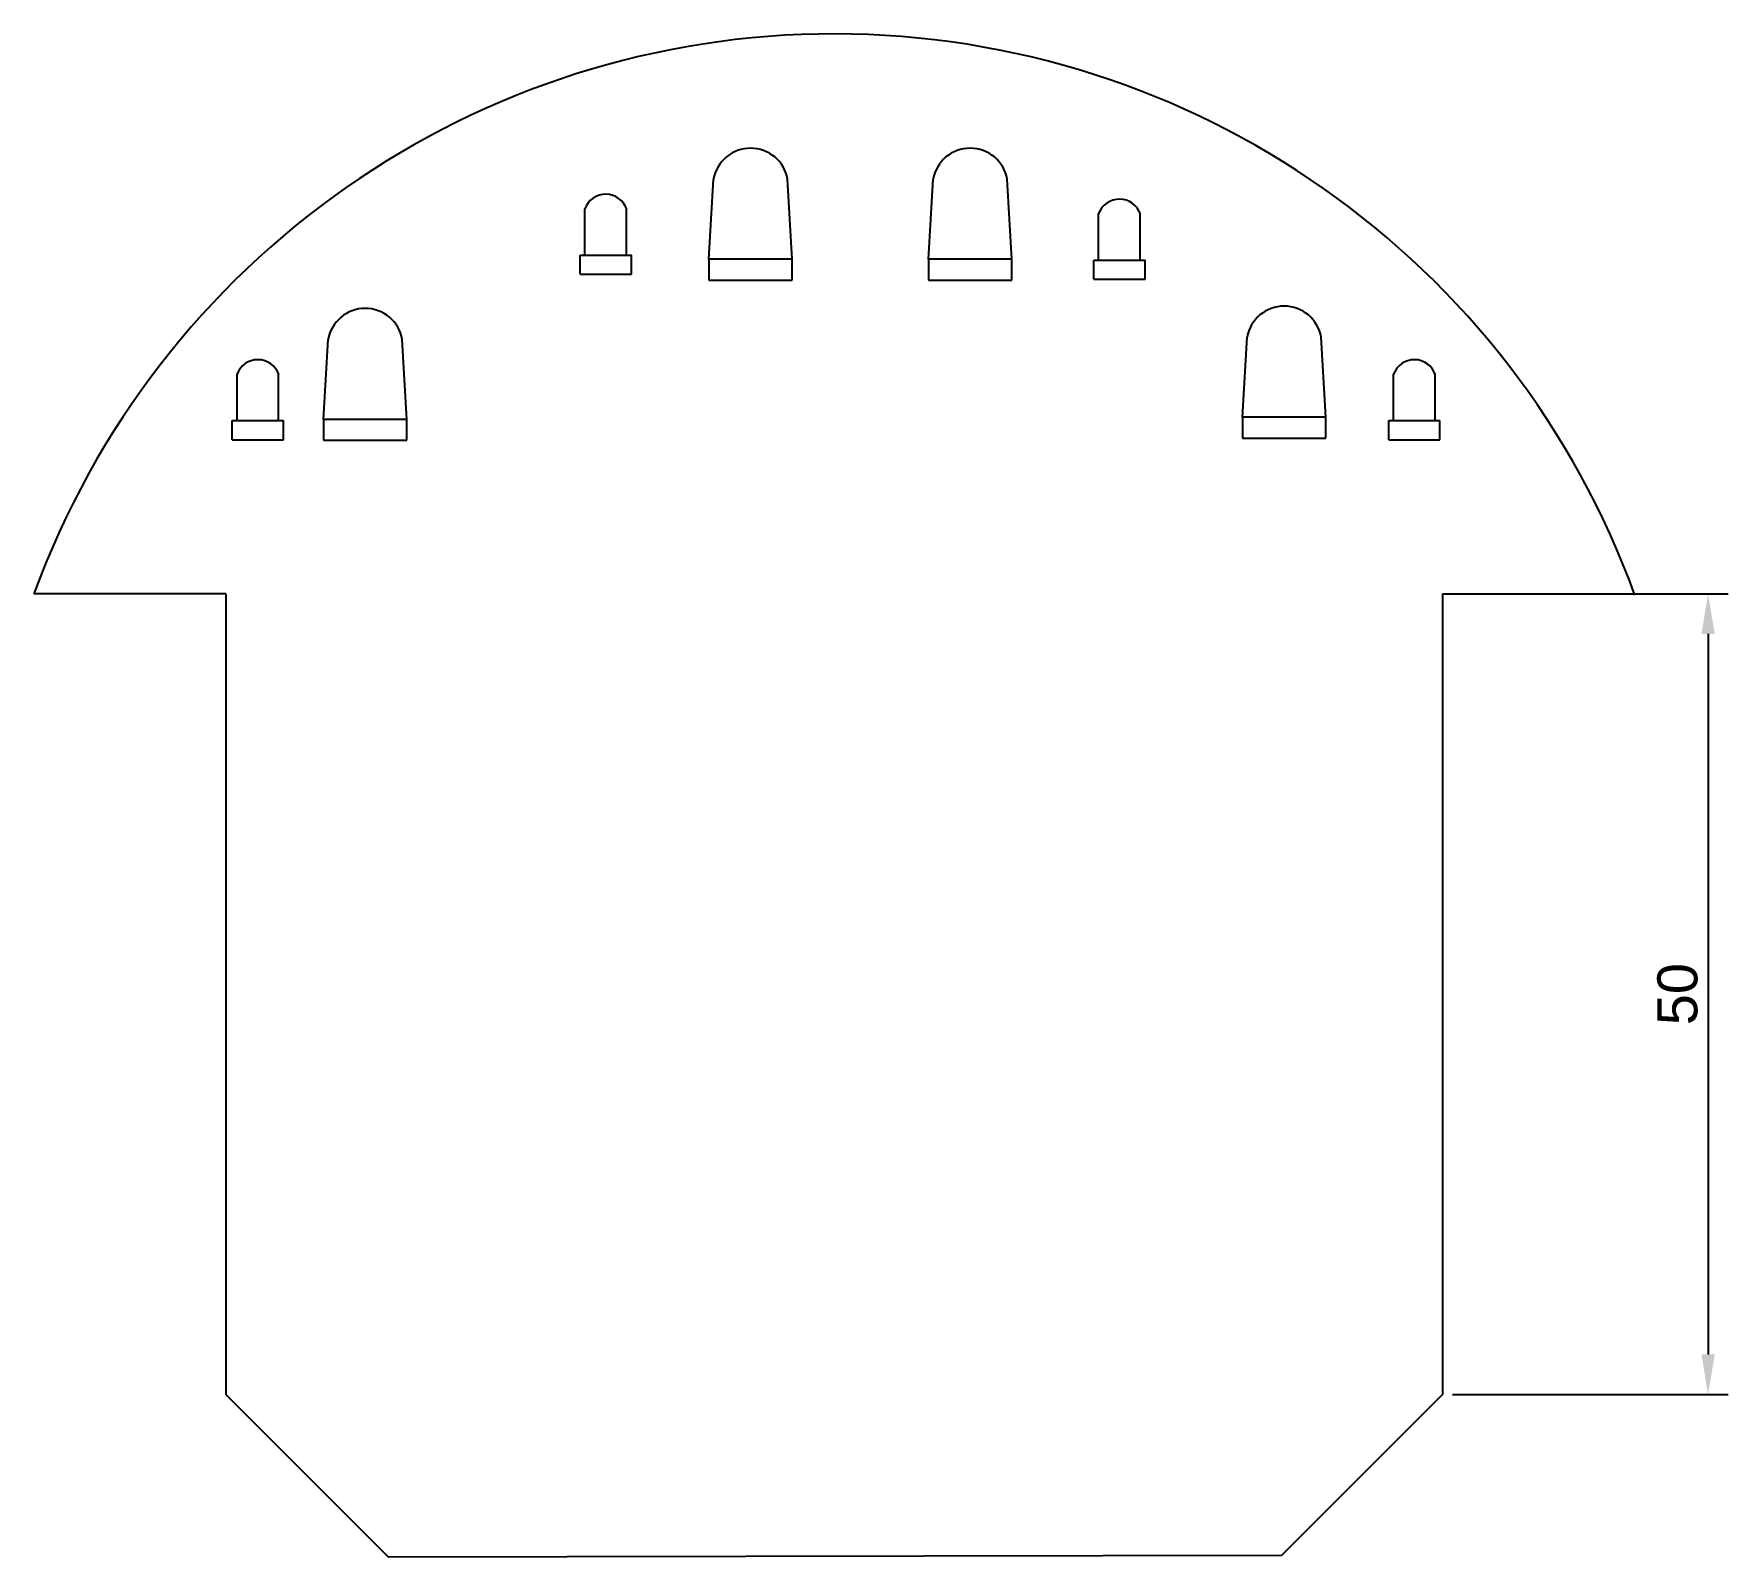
# Model space of a CAD drawing. Header units: millimetres. Extents: x 8 to 114, y -10 to 85.
import ezdxf

# ---------------------------------------------------------------- set-up
doc = ezdxf.new("R2010")
doc.units = ezdxf.units.MM
doc.styles.get("Standard").update_dxf_attribs({"font": 'arial.ttf'})
doc.dimstyles.new('ISO-25', dxfattribs={"dimtxt": 2.5, "dimasz": 2.5, "dimexe": 1.25, "dimexo": 0.625, "dimtad": 1, "dimtxsty": 'Standard', "dimcen": 2.5, "dimadec": 0, "dimazin": 0, "dimtfac": 1, "dimtmove": 0, "dimatfit": 3, "dimfxl": 1, "dimarcsym": 0})

# ---------------------------------------------------------------- blocks, each defined once
blk = doc.blocks.new('*D2')
at = {"color": 0, "lineweight": -2, "transparency": 16777216}
for p, q in [((96.45, 50.4), (113.67, 50.4)), ((112.42, 47.9), (112.42, 2.9)), ((96.45, 0.4), (113.67, 0.4))]:
    blk.add_line(p, q, dxfattribs=at)
at = {"color": 0, "transparency": 16777216}
for points in [[(112.01, 47.9), (112.84, 47.9), (112.42, 50.4)], [(112.01, 2.9), (112.84, 2.9), (112.42, 0.4)]]:
    blk.add_solid(points, dxfattribs=at)
at = {"layer": 'Defpoints', "color": 0, "transparency": 16777216}
for p in [(95.82, 50.4), (95.82, 0.4), (112.42, 0.4)]:
    blk.add_point(p, dxfattribs=at)
at = {"color": 0, "transparency": 16777216, "insert": (110.52, 25.4), "char_height": 2.5, "attachment_point": 5, "rotation": 90}
blk.add_mtext('50', dxfattribs=at)

msp = doc.modelspace()

# ---------------------------------------------------------------- linework, layer by layer
for p, q in [((49.996, 71.304), (50.285, 76.296)), ((55.196, 71.304), (54.916, 76.296)), ((63.714, 71.304), (64.003, 76.296)), ((68.914, 71.304), (68.634, 76.296)), ((42.251, 71.56), (42.251, 74.46)), ((44.851, 71.56), (44.851, 74.46)), ((74.344, 71.253), (74.344, 74.153)), ((76.944, 71.253), (76.944, 74.153)), ((41.951, 70.36), (41.951, 71.56)), ((41.951, 71.56), (45.151, 71.56)), ((45.151, 70.36), (45.151, 71.56)), ((55.196, 71.304), (49.996, 71.304)), ((49.996, 71.304), (49.996, 70.004)), ((55.196, 70.004), (55.196, 71.304)), ((68.914, 71.304), (63.714, 71.304)), ((63.714, 71.304), (63.714, 70.004)), ((68.914, 70.004), (68.914, 71.304)), ((74.044, 70.053), (74.044, 71.253)), ((74.044, 71.253), (77.244, 71.253)), ((77.244, 70.053), (77.244, 71.253)), ((41.951, 70.36), (45.151, 70.36)), ((49.996, 70.004), (55.196, 70.004)), ((63.714, 70.004), (68.914, 70.004)), ((74.044, 70.053), (77.244, 70.053)), ((25.92, 61.299), (26.209, 66.291)), ((31.12, 61.299), (30.84, 66.291)), ((83.331, 61.436), (83.62, 66.428)), ((88.531, 61.436), (88.251, 66.428)), ((20.513, 61.225), (20.513, 64.125)), ((23.113, 61.225), (23.113, 64.125)), ((92.771, 61.225), (92.771, 64.125)), ((95.371, 61.225), (95.371, 64.125)), ((88.531, 61.436), (83.331, 61.436)), ((83.331, 61.436), (83.331, 60.136)), ((88.531, 60.136), (88.531, 61.436)), ((20.213, 60.025), (20.213, 61.225)), ((20.213, 61.225), (23.413, 61.225)), ((23.413, 60.025), (23.413, 61.225)), ((31.12, 61.299), (25.92, 61.299)), ((25.92, 61.299), (25.92, 59.999)), ((31.12, 59.999), (31.12, 61.299)), ((92.471, 60.025), (92.471, 61.225)), ((92.471, 61.225), (95.671, 61.225)), ((95.671, 60.025), (95.671, 61.225)), ((20.213, 60.025), (23.413, 60.025)), ((25.92, 59.999), (31.12, 59.999)), ((83.331, 60.136), (88.531, 60.136)), ((92.471, 60.025), (95.671, 60.025)), ((19.822, 50.397), (7.822, 50.397)), ((19.822, 50.397), (19.822, 0.397)), ((95.822, 50.397), (107.822, 50.397)), ((95.822, 50.397), (95.822, 0.397)), ((19.822, 0.397), (29.982, -9.763)), ((95.822, 0.397), (85.767, -9.657)), ((85.767, -9.657), (29.982, -9.763))]:
    msp.add_line(p, q)
for centre, radius, start, end in [((57.822, 32.151), 53.225, 19.95202, 159.95202), ((52.6, 75.887), 2.351, 9.99356, 169.99356), ((66.319, 75.887), 2.351, 9.99356, 169.99356), ((43.551, 73.974), 1.388, 19.50387, 159.50387), ((75.644, 73.667), 1.388, 19.50387, 159.50387), ((28.525, 65.882), 2.351, 9.99356, 169.99356), ((85.936, 66.019), 2.351, 9.99356, 169.99356), ((21.813, 63.639), 1.388, 19.50387, 159.50387), ((94.071, 63.639), 1.388, 19.50387, 159.50387)]:
    msp.add_arc(centre, radius, start, end)

# ---------------------------------------------------------------- dimensions: what is measured, and where the dimension line sits
dim = msp.add_linear_dim(base=(112.423, 0.397), p1=(95.822, 50.397), p2=(95.822, 0.397), angle=90, dimstyle='ISO-25')
dim.commit()
dim.dimension.update_dxf_attribs({"geometry": '*D2', "text_midpoint": (110.522, 25.397)})

doc.saveas('drawing.dxf')
